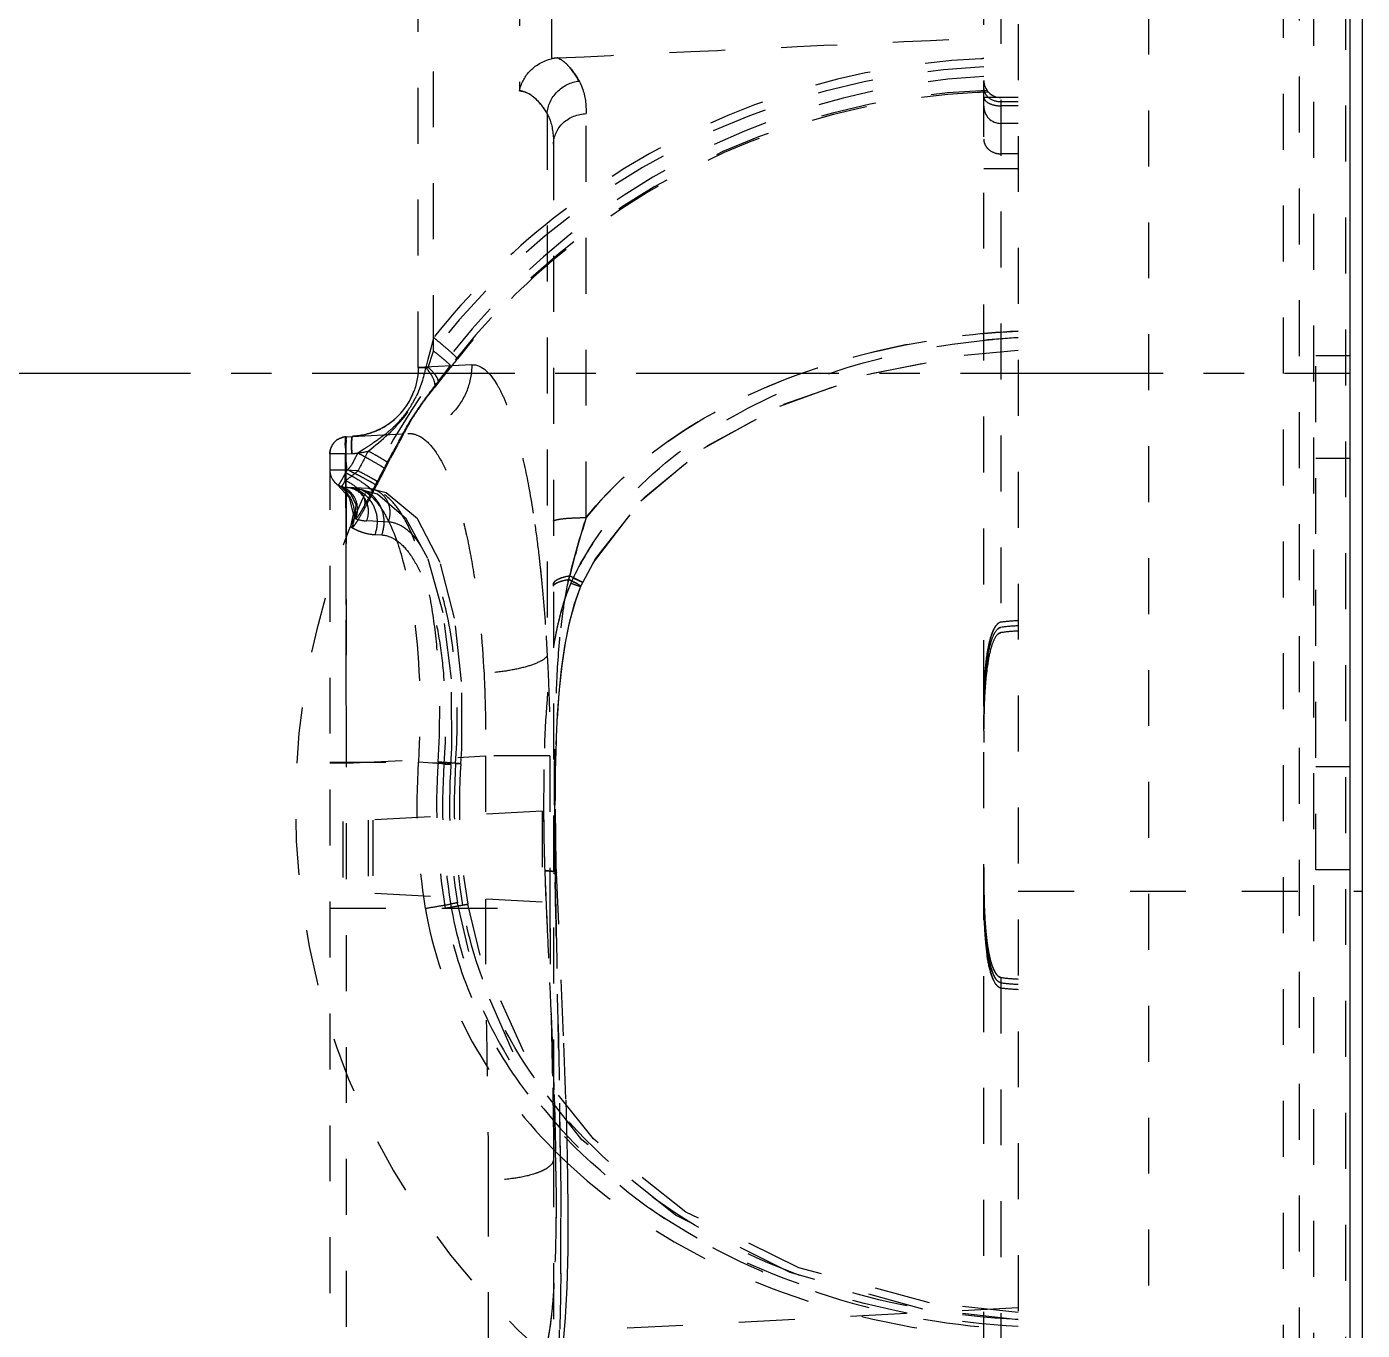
# Model space of a CAD drawing. Header units: millimetres. Extents: x -840 to 1682, y -9216 to -2117.
# Drawn here: x 204.7 to 243.7, y -6045.72 to -6007.67 of the extents above; entities that cross this region are included whole.
import ezdxf

# ---------------------------------------------------------------- set-up
doc = ezdxf.new("R2010")
doc.units = ezdxf.units.MM
doc.header["$LTSCALE"] = 16.335
doc.linetypes.add('CENTER', pattern=[0.6, 0.375, -0.075, 0.075, -0.075])
doc.linetypes.add('HIDDEN', pattern=[0.2, 0.1, -0.1])
doc.layers.get('0').update_dxf_attribs({"linetype": 'CONTINUOUS'})
doc.layers.add('DEFAULT_2', color=8, linetype='HIDDEN')

msp = doc.modelspace()

# ---------------------------------------------------------------- linework, layer by layer
at = {"color": 7, "linetype": 'Continuous'}
for p, q in [((243.348, -6187.78), (243.348, -5847.78)), ((243.702, -5903.171), (243.702, -6112.384)), ((243.466, -6032.905), (243.702, -6032.905))]:
    msp.add_line(p, q, dxfattribs=at)
at = {"color": 1, "linetype": 'CENTER', "ltscale": 0.965931}
msp.add_line((165.698, -6017.78), (243.348, -6017.78), dxfattribs=at)
at = {"layer": 'DEFAULT_2', "color": 8, "linetype": 'HIDDEN'}
for p, q in [((241.875, -5901.313), (241.848, -6120.766)), ((241.39, -5901.816), (241.39, -6113.744)), ((243.225, -6112.885), (243.225, -5902.669)), ((242.273, -5911.853), (242.273, -6103.705)), ((237.461, -5912.105), (237.461, -6103.453)), ((233.652, -5916.119), (233.652, -6100.173)), ((232.647, -6046.819), (232.647, -5968.741)), ((233.149, -5990.2), (233.149, -6025.359)), ((216.133, -6017.619), (216.133, -5997.94)), ((216.582, -6017.142), (216.582, -5998.418)), ((219.09, -6006.016), (219.09, -6009.543)), ((220.024, -6006.951), (220.024, -6008.608)), ((233.652, -6009.739), (232.647, -6009.739)), ((219.898, -6010.211), (219.898, -6026.042)), ((221.037, -6022), (221.037, -6010.207)), ((233.149, -6009.857), (233.652, -6009.857)), ((233.652, -6009.98), (233.149, -6009.98)), ((233.652, -6010.493), (233.149, -6010.493)), ((220.084, -6011.097), (220.084, -6057.162)), ((233.652, -6011.382), (233.149, -6011.382)), ((232.647, -6011.811), (233.652, -6011.811)), ((216.582, -6016.747), (216.498, -6017.063)), ((216.498, -6017.063), (216.412, -6017.39)), ((217.697, -6017.537), (216.133, -6017.619)), ((216.133, -6017.619), (216.428, -6017.619)), ((216.412, -6017.39), (216.351, -6017.619)), ((216.897, -6017.794), (217.075, -6017.565)), ((229.362, -6017.793), (232.208, -6017.241)), ((242.348, -6032.28), (242.348, -6017.28)), ((243.348, -6017.28), (242.348, -6017.28)), ((216.816, -6017.941), (216.708, -6018.077)), ((216.717, -6018.027), (216.897, -6017.794)), ((226.805, -6018.691), (229.362, -6017.793)), ((216.708, -6018.077), (216.615, -6018.194)), ((224.575, -6019.905), (226.805, -6018.691)), ((214.028, -6019.639), (215.829, -6019.544)), ((214.028, -6019.64), (214.211, -6019.63)), ((214.028, -6019.639), (214.028, -6019.64)), ((214.256, -6019.627), (214.211, -6019.63)), ((214.247, -6019.628), (214.211, -6019.63)), ((214.302, -6019.624), (214.247, -6019.628)), ((222.72, -6021.419), (224.575, -6019.905)), ((213.552, -6020.14), (213.552, -6063.565)), ((214.01, -6020.142), (213.552, -6020.142)), ((214.01, -6020.142), (214.185, -6020.133)), ((214.01, -6020.142), (214.181, -6020.133)), ((214.058, -6020.622), (214.01, -6020.142)), ((214.01, -6020.619), (214.01, -6020.142)), ((214.476, -6020.047), (214.367, -6020.116)), ((214.543, -6020.004), (214.476, -6020.047)), ((215.229, -6020.389), (215.339, -6020.186)), ((215.465, -6020.003), (215.325, -6020.27)), ((215.339, -6020.186), (215.395, -6020.082)), ((243.348, -6020.28), (242.348, -6020.28)), ((214.01, -6020.619), (213.552, -6020.619)), ((214.371, -6020.638), (214.01, -6020.619)), ((214.018, -6021.067), (214.019, -6020.583)), ((214.017, -6021.719), (214.018, -6021.067)), ((214.028, -6021.121), (214.028, -6064.085)), ((214.683, -6021.155), (214.028, -6021.121)), ((214.25, -6021.133), (214.235, -6021.132)), ((214.944, -6021.32), (214.25, -6021.133)), ((214.701, -6021.156), (214.683, -6021.155)), ((215.201, -6021.274), (214.701, -6021.156)), ((215.783, -6022.035), (214.944, -6021.32)), ((216.115, -6022.034), (215.201, -6021.274)), ((221.311, -6023.204), (222.72, -6021.419)), ((214.261, -6022.018), (214.307, -6022.035)), ((215.26, -6022.13), (214.651, -6022.099)), ((214.871, -6022.497), (215.068, -6022.507)), ((220.936, -6023.893), (221.311, -6023.204)), ((220.936, -6023.893), (221.247, -6023.312)), ((220.699, -6024.521), (220.886, -6024.004)), ((220.722, -6024.447), (220.886, -6024.004)), ((220.886, -6024.004), (220.886, -6024.004)), ((220.542, -6025.112), (220.699, -6024.521)), ((220.562, -6025.028), (220.722, -6024.447)), ((217.404, -6028.748), (217.401, -6026.785)), ((220.144, -6029.405), (220.167, -6028.517)), ((217.086, -6029.204), (217.113, -6028.735)), ((217.378, -6029.185), (217.404, -6028.748)), ((213.552, -6029.136), (216.713, -6029.136)), ((214.028, -6029.173), (213.552, -6029.173)), ((214.028, -6029.173), (218.095, -6028.96)), ((216.551, -6029.165), (216.136, -6029.136)), ((218.095, -6028.96), (218.095, -6030.657)), ((219.979, -6028.96), (218.095, -6028.96)), ((219.979, -6028.96), (219.979, -6033.407)), ((220.137, -6030.213), (220.146, -6029.316)), ((243.348, -6029.28), (242.348, -6029.28)), ((220.136, -6030.392), (220.137, -6030.146)), ((220.163, -6032.149), (220.136, -6030.392)), ((219.755, -6030.57), (213.544, -6030.895)), ((213.934, -6030.875), (213.934, -6032.925)), ((214.672, -6030.836), (214.672, -6032.963)), ((214.809, -6030.829), (214.809, -6032.971)), ((219.755, -6030.57), (219.755, -6033.23)), ((219.828, -6032.312), (219.831, -6032.39)), ((220.171, -6032.363), (220.128, -6032.39)), ((220.171, -6032.363), (220.163, -6032.144)), ((220.376, -6037.131), (220.171, -6032.363)), ((243.348, -6032.28), (242.348, -6032.28)), ((219.755, -6033.23), (213.544, -6032.904)), ((218.095, -6033.143), (218.095, -6033.407)), ((233.652, -6032.905), (243.466, -6032.905)), ((213.552, -6033.407), (219.979, -6033.407)), ((217.607, -6034.672), (217.28, -6033.243)), ((217.937, -6034.777), (217.581, -6033.289)), ((233.149, -6035.425), (233.149, -6046.792)), ((220.088, -6038.487), (220.095, -6038.706)), ((220.287, -6040.727), (220.287, -6040.791)), ((220.516, -6042.114), (220.495, -6040.64)), ((218.179, -6041.349), (218.179, -6059.169)), ((233.652, -6045.068), (220.654, -6045.749))]:
    msp.add_line(p, q, dxfattribs=at)
for points in [[(221.247, -6023.312), (222.632, -6021.509), (224.47, -6019.976), (226.688, -6018.743), (229.236, -6017.828), (232.077, -6017.257), (233.652, -6017.113)], [(213.779, -6021.04), (214.118, -6021.411), (214.234, -6021.902), (214.158, -6022.264)], [(213.871, -6021.087), (214.157, -6021.295), (214.307, -6021.618), (214.279, -6021.972), (214.261, -6022.018)], [(217.113, -6028.735), (217.1, -6026.712), (216.862, -6024.784), (216.413, -6023.191), (215.783, -6022.035)], [(217.401, -6026.785), (217.192, -6024.933), (216.77, -6023.312), (216.115, -6022.034)], [(220.886, -6024.004), (220.904, -6023.963), (220.936, -6023.893)], [(220.164, -6028.621), (220.203, -6027.75), (220.258, -6027.016), (220.333, -6026.317), (220.434, -6025.653), (220.562, -6025.028)], [(220.197, -6027.862), (220.248, -6027.129), (220.32, -6026.426), (220.417, -6025.752), (220.542, -6025.112)], [(220.915, -6040.168), (218.88, -6037.558), (217.607, -6034.672)], [(233.652, -6045.206), (231.061, -6044.923), (227.25, -6043.9), (223.95, -6042.274), (221.249, -6040.14), (219.221, -6037.597), (217.937, -6034.777)], [(220.495, -6040.64), (220.448, -6038.974), (220.376, -6037.131)], [(233.652, -6045.416), (230.866, -6045.105), (226.99, -6044.04), (223.644, -6042.362), (220.915, -6040.168)], [(220.302, -6046.609), (220.371, -6046.062), (220.433, -6045.354), (220.481, -6044.468), (220.51, -6043.39), (220.516, -6042.114)]]:
    msp.add_lwpolyline(points, dxfattribs=at)
for centre, radius, start, end in [((220.255, -6009.632), 1.05, 92.7507, 102.7164), ((233.536, -6030.259), 21.676, 92.562, 128.3805), ((233.528, -6030.191), 21.607, 92.3389, 92.5513), ((233.543, -6030.283), 21.456, 92.3945, 142.2301), ((233.853, -6030.392), 21.306, 93.2449, 266.7551), ((233.149, -6009.237), 0.502, 180, 270), ((233.493, -6030.286), 20.77, 92.0745, 142.2306), ((233.467, -6030.269), 20.703, 92.7995, 130.3814), ((233.456, -6030.086), 20.52, 91.8895, 92.7918), ((233.149, -6009.991), 0.502, 180, 270), ((233.638, -6030.383), 21.837, 128.3884, 141.3559), ((233.566, -6030.385), 20.855, 130.3817, 141.358), ((205.661, -6030.314), 17.417, 50.4529, 51.1648), ((234.803, -6038.433), 21.713, 93.0408, 95.7027), ((207.629, -6027.937), 14.331, 49.6119, 50.473), ((214.141, -6017.622), 1.991, 292.6682, 359.9426), ((353.357, -6125.998), 174.126, 141.3987, 141.64239), ((213.399, -6017.17), 2.971, 325.6449, 334.1246), ((222.962, -6023.44), 8.248, 144.8716, 146.2732), ((221.345, -6022.39), 6.308, 144.6493, 145.9033), ((213.313, -6017.108), 3.077, 316.7794, 325.6046), ((221.875, -6022.707), 6.926, 147.3685, 149.9591), ((221.06, -6022.196), 5.964, 145.917, 147.2898), ((212.747, -6016.525), 3.89, 308.9324, 312.6055), ((213.088, -6016.896), 3.386, 312.6077, 316.7688), ((214.054, -6020.142), 0.502, 92.975, 180.0166), ((214.573, -6024.085), 4.469, 93.4753, 94.0586), ((290.166, -6060.561), 85.025, 151.3617, 151.56975), ((214.048, -6017.556), 2.581, 272.9677, 284.0766), ((203.432, -6040.509), 23.14, 61.3223, 61.7992), ((233.645, -6030.376), 21.594, 151.4595, 153.195), ((205.048, -6037.564), 19.781, 60.7599, 61.3332), ((140.044, -5980.63), 85.08, 331.99521, 332.2301), ((214.054, -6020.619), 0.502, 180, 267), ((211.367, -6025.844), 5.791, 62.1125, 62.8822), ((211.398, -6025.788), 5.727, 60.5304, 62.1207), ((203.116, -6042.479), 24.462, 62.9201, 63.3043), ((204.476, -6039.827), 21.483, 62.3884, 62.9301), ((233.571, -6030.376), 20.854, 151.978, 153.4782), ((233.592, -6030.377), 20.904, 151.4587, 153.1942), ((213.285, -6021.884), 0.978, 31.7138, 58.6968), ((211.789, -6025.104), 4.939, 58.3098, 60.5713), ((206.336, -6036.265), 17.463, 62.1721, 62.3798), ((193.816, -6010.279), 23.661, 332.6874, 333.1944), ((186.617, -6006.942), 31.623, 333.2185, 333.4762), ((186.795, -6007.033), 31.423, 333.0722, 333.2186), ((214.644, -6021.805), 0.652, 58.3555, 71.0766), ((2850.556, -6021.693), 2636.538, 180.000555, 180.162549), ((214.898, -6021.131), 1.354, 237.3684, 238.8586), ((214.687, -6020.932), 1.167, 249.1868, 267.0022), ((242.182, -6028.971), 22.256, 164.6348, 166.2932), ((228.753, -6027.694), 9.001, 146.8038, 154.1326), ((223.784, -6025.279), 3.475, 154.2299, 156.8825), ((223.921, -6025.339), 3.625, 155.5835, 156.8542), ((223.659, -6025.22), 3.337, 154.2034, 155.5856), ((238.143, -6027.107), 17.945, 173.0534, 173.9477), ((235.748, -6026.816), 15.532, 172.1236, 173.0531), ((233.853, -6030.392), 5.384, 92.1394, 97.5077), ((233.853, -6030.392), 5.235, 92.2003, 97.7224), ((233.853, -6030.392), 5.082, 92.2667, 97.9571), ((240.11, -6027.062), 7.442, 173.0542, 174.441), ((238.754, -6026.896), 6.076, 171.4557, 173.0592), ((238.67, -6027.034), 5.986, 171.1725, 172.7391), ((237.501, -6026.852), 4.803, 169.2985, 171.1815), ((244.801, -6027.442), 12.149, 175.716, 177.8034), ((241.704, -6027.218), 9.044, 174.438, 175.6655), ((242.5, -6027.449), 9.839, 174.7002, 175.8944), ((241.549, -6027.365), 8.884, 174.0824, 175.2747), ((240.442, -6027.416), 7.767, 172.3835, 174.8359), ((239.997, -6027.204), 7.324, 172.7341, 174.0854), ((238.511, -6027.163), 5.82, 170.8306, 172.3319), ((251.486, -6027.699), 18.838, 177.7995, 179.4291), ((245.116, -6027.812), 12.457, 175.8201, 176.772), ((242.95, -6027.654), 10.286, 174.7759, 175.8209), ((247.927, -6027.971), 15.274, 176.7718, 177.6353), ((261.197, -6027.821), 28.551, 179.3719, 180.0181), ((261.259, -6027.821), 28.613, 179.3807, 180.0176), ((263.867, -6028.134), 31.22, 178.9367, 180.0622), ((258.331, -6028.058), 25.684, 178.76, 179.4952), ((269.384, -6028.157), 36.738, 179.4924, 180.0173), ((284.748, -6028.555), 52.102, 179.6332, 180.0153), ((234.591, -6030.395), 18.498, 176.111, 189.3715), ((234.671, -6030.389), 18.002, 176.0084, 189.6514), ((234.53, -6030.392), 17.687, 176.1102, 189.3637), ((234.541, -6030.395), 17.495, 176.1107, 189.3716), ((234.551, -6030.392), 17.368, 175.9849, 189.6756), ((234.556, -6030.395), 17.22, 175.9854, 189.676), ((277.303, -6030.374), 57.508, 178.98385, 180.01771), ((344.501, -6030.387), 124.391, 179.69253, 180.32426), ((280.039, -6030.397), 60.245, 179.9957, 180.59845), ((322.73, -6030.49), 102.62, 179.94537, 181.06108), ((271.506, -6030.492), 51.711, 180.592, 181.3014), ((325.527, -6030.511), 105.416, 180.3209, 180.68293), ((260.903, -6030.738), 41.105, 181.2939, 182.1941), ((303.799, -6030.773), 83.687, 180.68061, 181.10744), ((489.969, -6021.829), 270.344, 182.23889, 182.41738), ((284.43, -6032.23), 51.783, 179.9839, 180.3789), ((269.404, -6032.627), 36.757, 179.9828, 180.5072), ((269.066, -6032.628), 36.42, 179.9811, 180.5339), ((262.475, -6032.394), 29.827, 180.3422, 181.4226), ((261.314, -6032.963), 28.668, 179.9828, 180.6112), ((261.256, -6032.963), 28.61, 179.9823, 180.6194), ((259.035, -6032.718), 26.388, 180.5105, 181.1117), ((258.149, -6032.73), 25.502, 180.5344, 181.2407), ((228.024, -6031.408), 11.853, 189.7075, 190.0632), ((199.752, -5933.077), 101.692, 279.38847, 279.62302), ((228.062, -6031.401), 11.892, 190.0633, 190.6329), ((208.989, -5987.356), 46.633, 279.5815, 279.9869), ((422.001, -6033.358), 203.906, 180.01378, 180.5035), ((254.006, -6033.041), 21.359, 180.6117, 181.3722), ((253.84, -6033.044), 21.193, 180.619, 181.4103), ((252.972, -6032.836), 20.324, 181.1104, 181.8556), ((249.649, -6032.93), 17, 181.1867, 182.9809), ((247.63, -6033.207), 14.981, 181.3216, 183.186), ((249.143, -6033.159), 16.494, 181.411, 182.3106), ((245.895, -6033.29), 13.244, 182.3104, 183.3182), ((244.757, -6033.173), 12.101, 183.0347, 184.1057), ((243.282, -6033.099), 10.619, 183.4251, 185.6097), ((243.448, -6033.091), 10.786, 183.9261, 184.9574), ((243.643, -6033.419), 10.989, 183.2356, 184.3351), ((243.468, -6033.431), 10.812, 183.3174, 184.4347), ((241.706, -6033.566), 9.046, 184.3334, 185.5604), ((242.502, -6033.335), 9.84, 184.1043, 185.299), ((241.556, -6033.579), 8.895, 184.4331, 185.6744), ((241.546, -6033.419), 8.881, 184.727, 185.9197), ((241.586, -6033.253), 8.917, 184.9556, 186.1117), ((239.995, -6033.581), 7.321, 185.9167, 187.268), ((240.034, -6033.419), 7.355, 186.1087, 187.4206), ((238.704, -6033.593), 6.015, 187.4158, 188.9359), ((240.112, -6033.722), 7.444, 185.5575, 186.9441), ((238.755, -6033.888), 6.077, 186.9391, 188.5432), ((238.668, -6033.75), 5.984, 187.263, 188.8289), ((237.501, -6033.932), 4.803, 188.8199, 190.7004), ((237.536, -6033.777), 4.832, 188.9275, 190.7468), ((236.502, -6033.974), 3.779, 190.7331, 192.9902), ((233.853, -6030.392), 5.082, 262.0429, 267.7333), ((233.853, -6030.392), 5.235, 262.2776, 267.7997), ((233.853, -6030.392), 5.384, 262.4923, 267.8606), ((98.072, -6042.873), 122.094, 0.99938, 1.95578), ((-119.681, -6044.765), 339.992, 0.68049, 0.98759), ((231.002, -6029.607), 15.386, 224.7027, 225.5753), ((231.094, -6029.513), 15.518, 225.575, 226.2524), ((137.341, -6042.084), 82.817, 0.69302, 0.92771), ((231.175, -6029.429), 15.634, 226.2524, 226.8912)]:
    msp.add_arc(centre, radius, start, end, dxfattribs=at)
for points in [[(220.205, -6008.583), (224.352, -6008.384), (228.499, -6008.189), (232.647, -6007.997)], [(232.647, -6010.953), (232.647, -6011.028), (232.672, -6011.105), (232.714, -6011.167)], [(232.714, -6011.167), (232.759, -6011.234), (232.826, -6011.289), (232.898, -6011.324)], [(232.714, -6011.167), (232.759, -6011.234), (232.826, -6011.289), (232.898, -6011.324)], [(232.714, -6011.167), (232.759, -6011.234), (232.826, -6011.289), (232.898, -6011.324)], [(232.898, -6011.324), (232.975, -6011.362), (233.063, -6011.382), (233.149, -6011.382)], [(216.428, -6017.619), (216.479, -6017.46), (216.531, -6017.301), (216.582, -6017.142)], [(216.133, -6017.619), (216.133, -6017.871), (216.083, -6018.128), (215.989, -6018.362)], [(216.351, -6017.619), (216.291, -6017.91), (216.202, -6018.199), (216.072, -6018.467)], [(217.697, -6017.537), (217.697, -6017.79), (217.649, -6018.047), (217.558, -6018.282)], [(215.579, -6019), (215.754, -6018.817), (215.895, -6018.597), (215.989, -6018.362)], [(216.217, -6018.694), (216.295, -6018.584), (216.375, -6018.475), (216.457, -6018.366)], [(216.615, -6018.194), (216.535, -6018.295), (216.456, -6018.396), (216.378, -6018.499)], [(216.457, -6018.366), (216.543, -6018.253), (216.63, -6018.14), (216.717, -6018.027)], [(217.558, -6018.282), (217.466, -6018.517), (217.328, -6018.737), (217.157, -6018.921)], [(216.378, -6018.499), (216.317, -6018.578), (216.257, -6018.659), (216.2, -6018.74)], [(214.957, -6019.445), (215.189, -6019.339), (215.403, -6019.185), (215.579, -6019)], [(214.211, -6019.629), (214.467, -6019.616), (214.724, -6019.552), (214.957, -6019.445)], [(214.892, -6019.474), (214.677, -6019.563), (214.444, -6019.617), (214.212, -6019.629)], [(215.191, -6019.551), (215.062, -6019.656), (214.925, -6019.753), (214.786, -6019.846)], [(215.706, -6019.551), (215.625, -6019.701), (215.545, -6019.852), (215.465, -6020.003)], [(215.879, -6019.24), (215.82, -6019.343), (215.763, -6019.447), (215.706, -6019.551)], [(213.552, -6020.142), (213.552, -6020.058), (213.574, -6019.971), (213.615, -6019.898)], [(213.615, -6019.898), (213.655, -6019.825), (213.717, -6019.76), (213.788, -6019.715)], [(213.788, -6019.715), (213.859, -6019.671), (213.944, -6019.644), (214.028, -6019.64)], [(214.786, -6019.846), (214.706, -6019.9), (214.625, -6019.952), (214.543, -6020.004)], [(214.185, -6020.133), (214.216, -6020.131), (214.246, -6020.128), (214.277, -6020.125)], [(214.279, -6020.284), (214.25, -6020.341), (214.225, -6020.4), (214.191, -6020.454)], [(214.277, -6020.125), (214.307, -6020.122), (214.337, -6020.119), (214.367, -6020.116)], [(214.367, -6020.116), (214.338, -6020.172), (214.307, -6020.228), (214.279, -6020.284)], [(214.191, -6020.454), (214.154, -6020.515), (214.107, -6020.569), (214.058, -6020.622)], [(214.342, -6021.217), (214.248, -6021.161), (214.137, -6021.127), (214.028, -6021.121)], [(214.748, -6021.171), (214.73, -6021.153), (214.712, -6021.136), (214.693, -6021.12)], [(214.271, -6021.825), (214.259, -6021.669), (214.208, -6021.512), (214.126, -6021.379)], [(214.629, -6021.556), (214.574, -6021.418), (214.469, -6021.293), (214.342, -6021.217)], [(214.856, -6021.189), (214.806, -6021.172), (214.753, -6021.161), (214.701, -6021.156)], [(215.213, -6021.483), (215.158, -6021.39), (215.078, -6021.308), (214.986, -6021.251)], [(215.311, -6021.8), (215.303, -6021.69), (215.269, -6021.579), (215.213, -6021.483)], [(214.198, -6022.289), (214.258, -6022.145), (214.284, -6021.982), (214.271, -6021.825)], [(214.626, -6022.097), (214.669, -6021.994), (214.687, -6021.878), (214.679, -6021.767)], [(214.679, -6021.767), (214.673, -6021.695), (214.656, -6021.623), (214.629, -6021.556)], [(215.26, -6022.13), (215.301, -6022.027), (215.319, -6021.911), (215.311, -6021.8)], [(220.56, -6023.698), (220.699, -6023.127), (220.864, -6022.562), (221.037, -6022)], [(221.037, -6022), (220.927, -6022.357), (220.821, -6022.714), (220.722, -6023.074)], [(220.526, -6023.807), (220.451, -6024.096), (220.404, -6024.392), (220.363, -6024.687)], [(220.526, -6023.807), (220.536, -6023.77), (220.548, -6023.734), (220.56, -6023.698)], [(220.56, -6023.698), (220.548, -6023.734), (220.536, -6023.77), (220.526, -6023.807)], [(220.588, -6023.914), (220.478, -6024.171), (220.389, -6024.438), (220.314, -6024.708)], [(220.314, -6024.708), (220.217, -6025.059), (220.141, -6025.417), (220.08, -6025.777)], [(233.149, -6025.054), (233.117, -6025.058), (233.086, -6025.076), (233.06, -6025.097)], [(233.149, -6025.204), (233.116, -6025.209), (233.086, -6025.225), (233.06, -6025.248)], [(233.06, -6025.249), (233.086, -6025.227), (233.116, -6025.209), (233.149, -6025.204)], [(233.064, -6025.402), (233.088, -6025.381), (233.118, -6025.364), (233.149, -6025.359)], [(232.703, -6026.54), (232.715, -6026.419), (232.728, -6026.298), (232.746, -6026.178)], [(232.648, -6027.508), (232.652, -6027.177), (232.662, -6026.846), (232.688, -6026.517)], [(232.695, -6026.633), (232.67, -6026.94), (232.658, -6027.247), (232.652, -6027.555)], [(232.653, -6027.502), (232.659, -6027.249), (232.668, -6026.997), (232.687, -6026.744)], [(232.648, -6028.221), (232.65, -6027.928), (232.655, -6027.634), (232.667, -6027.34)], [(219.795, -6030.392), (219.795, -6031.032), (219.803, -6031.672), (219.828, -6032.312)], [(220.095, -6032.334), (220.084, -6032.332), (220.073, -6032.33), (220.062, -6032.329)], [(220.128, -6032.39), (220.135, -6032.77), (220.143, -6033.149), (220.151, -6033.528)], [(232.647, -6032.216), (232.647, -6032.722), (232.651, -6033.228), (232.681, -6033.733)], [(232.688, -6033.829), (232.672, -6033.598), (232.662, -6033.367), (232.656, -6033.135)], [(232.695, -6034.151), (232.677, -6033.933), (232.666, -6033.713), (232.659, -6033.494)], [(232.703, -6034.244), (232.715, -6034.365), (232.728, -6034.486), (232.746, -6034.606)], [(233.149, -6035.58), (233.117, -6035.576), (233.086, -6035.557), (233.061, -6035.536)], [(233.149, -6035.425), (233.117, -6035.421), (233.087, -6035.403), (233.063, -6035.381)], [(233.06, -6035.687), (233.086, -6035.708), (233.116, -6035.726), (233.149, -6035.73)]]:
    msp.add_open_spline(points, degree=3, dxfattribs=at)
for points, knots in [([(219.09, -6009.543), (219.13, -6009.339), (219.354, -6008.911), (219.779, -6008.663), (220.024, -6008.608)], [0, 0, 0, 0, 0.453074, 1, 1, 1, 1]), ([(220.832, -6009.258), (220.744, -6009.103), (220.573, -6008.842), (220.326, -6008.635), (220.205, -6008.583)], [0, 0, 0, 0, 0.575631, 1, 1, 1, 1]), ([(220.205, -6008.583), (220.326, -6008.635), (220.573, -6008.842), (220.744, -6009.103), (220.832, -6009.258)], [0, 0, 0, 0, 0.424342, 1, 1, 1, 1]), ([(219.898, -6010.211), (219.912, -6009.978), (220.129, -6009.506), (220.594, -6009.284), (220.832, -6009.258)], [0, 0, 0, 0, 0.494715, 1, 1, 1, 1]), ([(220.832, -6009.258), (220.868, -6009.322), (221.003, -6009.62), (221.037, -6009.955), (221.037, -6010.207)], [0, 0, 0, 0, 0.224139, 1, 1, 1, 1]), ([(219.898, -6010.211), (219.838, -6010.113), (219.645, -6009.824), (219.33, -6009.556), (219.09, -6009.543)], [0, 0, 0, 0, 0.323771, 1, 1, 1, 1]), ([(219.09, -6009.543), (219.16, -6009.547), (219.355, -6009.598), (219.643, -6009.831), (219.812, -6010.07), (219.898, -6010.211)], [0, 0, 0, 0, 0.194704, 0.542639, 1, 1, 1, 1]), ([(232.647, -6009.472), (232.647, -6009.576), (232.787, -6009.8), (233.025, -6009.857), (233.149, -6009.857)], [0, 0, 0, 0, 0.453467, 1, 1, 1, 1]), ([(232.647, -6009.718), (232.647, -6009.754), (232.696, -6009.861), (232.888, -6009.956), (233.055, -6009.98), (233.149, -6009.98)], [0, 0, 0, 0, 0.175996, 0.535884, 1, 1, 1, 1]), ([(219.898, -6010.211), (219.931, -6010.271), (220.054, -6010.55), (220.084, -6010.861), (220.084, -6011.097)], [0, 0, 0, 0, 0.224167, 1, 1, 1, 1]), ([(220.084, -6011.097), (220.084, -6010.873), (220.311, -6010.394), (220.793, -6010.219), (221.037, -6010.207)], [0, 0, 0, 0, 0.479165, 1, 1, 1, 1]), ([(232.647, -6010.953), (232.647, -6011.065), (232.773, -6011.307), (233.024, -6011.382), (233.149, -6011.382)], [0, 0, 0, 0, 0.472111, 1, 1, 1, 1]), ([(220.654, -6023.768), (221.212, -6022.613), (222.859, -6020.551), (226.131, -6018.45), (229.8, -6017.182), (232.364, -6016.819), (233.652, -6016.75)], [0, 0, 0, 0, 0.249631, 0.498812, 0.748936, 1, 1, 1, 1]), ([(233.652, -6016.558), (232.474, -6016.62), (227.904, -6017.185), (223.19, -6019.29), (221.037, -6022)], [0, 0, 0, 0, 0.254147, 1, 1, 1, 1]), ([(221.037, -6022), (221.766, -6021.082), (224.005, -6019.112), (228.378, -6017.216), (231.888, -6016.651), (233.652, -6016.558)], [0, 0, 0, 0, 0.249724, 0.623804, 1, 1, 1, 1]), ([(217.075, -6017.565), (217.063, -6017.544), (217.007, -6017.495), (216.905, -6017.402), (216.756, -6017.279), (216.643, -6017.189), (216.582, -6017.142)], [0, 0, 0, 0, 0.111877, 0.334143, 0.642456, 1, 1, 1, 1]), ([(217.163, -6017.242), (217.146, -6017.226), (217.065, -6017.151), (216.982, -6017.079), (216.915, -6017.022)], [0, 0, 0, 0, 0.209128, 1, 1, 1, 1]), ([(214.675, -6020.059), (215.075, -6019.741), (215.669, -6019.233), (216.19, -6018.346), (216.357, -6017.863), (216.428, -6017.619)], [0, 0, 0, 0, 0.500907, 0.751099, 1, 1, 1, 1]), ([(217.697, -6017.537), (217.697, -6017.79), (217.603, -6018.299), (217.194, -6018.953), (216.575, -6019.407), (216.077, -6019.531), (215.829, -6019.544)], [0, 0, 0, 0, 0.252152, 0.502993, 0.752099, 1, 1, 1, 1]), ([(216.519, -6017.842), (216.508, -6017.823), (216.457, -6017.745), (216.399, -6017.672), (216.351, -6017.619)], [0, 0, 0, 0, 0.232766, 1, 1, 1, 1]), ([(216.717, -6018.027), (216.721, -6018.004), (216.702, -6017.942), (216.613, -6017.799), (216.508, -6017.693), (216.428, -6017.619)], [0, 0, 0, 0, 0.140215, 0.359172, 1, 1, 1, 1]), ([(217.277, -6017.362), (217.273, -6017.355), (217.238, -6017.312), (217.198, -6017.274), (217.163, -6017.242)], [0, 0, 0, 0, 0.142075, 1, 1, 1, 1]), ([(217.697, -6017.537), (218.003, -6017.521), (218.355, -6017.948), (218.608, -6018.441), (218.848, -6019.017), (219.112, -6019.901), (219.382, -6021.154), (219.609, -6022.626), (219.787, -6024.279), (219.867, -6025.439), (219.898, -6026.042)], [0, 0, 0, 0, 0.101558, 0.142409, 0.190167, 0.306305, 0.448726, 0.614591, 0.799988, 1, 1, 1, 1]), ([(216.622, -6018.165), (216.625, -6018.143), (216.622, -6018.027), (216.567, -6017.92), (216.519, -6017.842)], [0, 0, 0, 0, 0.196073, 1, 1, 1, 1]), ([(215.543, -6019.811), (215.675, -6019.57), (215.853, -6019.248), (216.051, -6018.938), (216.103, -6018.861)], [0, 0, 0, 0, 0.746417, 1, 1, 1, 1]), ([(215.829, -6019.544), (215.96, -6019.537), (216.267, -6019.636), (216.634, -6020.031), (216.973, -6020.637), (217.282, -6021.463), (217.554, -6022.496), (217.872, -6024.206), (218.001, -6025.584), (218.054, -6026.549)], [0, 0, 0, 0, 0.051258, 0.117369, 0.206588, 0.321235, 0.460796, 0.623013, 1, 1, 1, 1]), ([(215.829, -6019.544), (215.867, -6019.542), (216.027, -6019.549), (216.18, -6019.622), (216.279, -6019.693)], [0, 0, 0, 0, 0.236251, 1, 1, 1, 1]), ([(214.028, -6019.64), (214.024, -6019.64), (214.017, -6019.657), (214.009, -6019.702), (214.003, -6019.807), (214.003, -6019.959), (214.007, -6020.078), (214.01, -6020.142)], [0, 0, 0, 0, 0.025758, 0.084479, 0.300444, 0.62214, 1, 1, 1, 1]), ([(214.003, -6019.89), (214.003, -6019.871), (214.004, -6019.81), (214.006, -6019.749), (214.01, -6019.706)], [0, 0, 0, 0, 0.297801, 1, 1, 1, 1]), ([(214.01, -6019.706), (214.012, -6019.69), (214.015, -6019.671), (214.021, -6019.64), (214.028, -6019.64)], [0, 0, 0, 0, 0.710461, 1, 1, 1, 1]), ([(214.028, -6019.639), (214.024, -6019.639), (214.03, -6019.663), (214.022, -6019.689), (214.025, -6019.751), (214.023, -6019.829), (214.022, -6019.932), (214.021, -6020.112), (214.02, -6020.392), (214.018, -6020.791), (214.018, -6021.27), (214.017, -6021.826), (214.017, -6022.702), (214.018, -6023.943), (214.02, -6025.571), (214.023, -6027.337), (214.026, -6028.553), (214.028, -6029.173)], [0, 0, 0, 0, 0.001223, 0.004839, 0.010841, 0.019218, 0.02996, 0.043042, 0.076076, 0.11801, 0.168448, 0.226892, 0.292799, 0.444361, 0.617266, 0.804915, 1, 1, 1, 1]), ([(214.019, -6020.583), (214.019, -6020.51), (214.02, -6020.275), (214.021, -6020.04), (214.023, -6019.878)], [0, 0, 0, 0, 0.30973, 1, 1, 1, 1]), ([(214.023, -6019.878), (214.023, -6019.843), (214.025, -6019.786), (214.021, -6019.705), (214.032, -6019.67), (214.023, -6019.639), (214.028, -6019.639)], [0, 0, 0, 0, 0.4359, 0.748275, 0.936478, 1, 1, 1, 1]), ([(214.211, -6019.63), (214.206, -6019.631), (214.2, -6019.648), (214.192, -6019.693), (214.186, -6019.798), (214.186, -6019.949), (214.19, -6020.067), (214.193, -6020.131)], [0, 0, 0, 0, 0.025696, 0.084414, 0.30031, 0.621953, 1, 1, 1, 1]), ([(214.186, -6019.881), (214.186, -6019.863), (214.186, -6019.802), (214.188, -6019.741), (214.193, -6019.698)], [0, 0, 0, 0, 0.297021, 1, 1, 1, 1]), ([(214.193, -6020.132), (214.19, -6020.068), (214.187, -6019.984), (214.186, -6019.901), (214.186, -6019.881)], [0, 0, 0, 0, 0.764507, 1, 1, 1, 1]), ([(214.193, -6019.698), (214.194, -6019.681), (214.197, -6019.663), (214.204, -6019.631), (214.211, -6019.63)], [0, 0, 0, 0, 0.715227, 1, 1, 1, 1]), ([(215.229, -6020.389), (215.213, -6020.372), (215.151, -6020.335), (215.035, -6020.261), (214.868, -6020.166), (214.743, -6020.096), (214.675, -6020.059)], [0, 0, 0, 0, 0.109461, 0.331039, 0.640225, 1, 1, 1, 1]), ([(215.161, -6020.579), (215.12, -6020.538), (214.962, -6020.453), (214.813, -6020.361), (214.71, -6020.303)], [0, 0, 0, 0, 0.328019, 1, 1, 1, 1]), ([(214.048, -6020.617), (214.037, -6020.641), (213.991, -6020.729), (213.943, -6020.816), (213.907, -6020.879)], [0, 0, 0, 0, 0.263339, 1, 1, 1, 1]), ([(214.004, -6020.925), (214.003, -6020.902), (214.003, -6020.8), (214.006, -6020.698), (214.01, -6020.619)], [0, 0, 0, 0, 0.225168, 1, 1, 1, 1]), ([(214.004, -6020.925), (214.034, -6020.904), (214.159, -6020.812), (214.281, -6020.715), (214.371, -6020.638)], [0, 0, 0, 0, 0.236674, 1, 1, 1, 1]), ([(214.935, -6020.95), (214.918, -6020.933), (214.855, -6020.899), (214.671, -6020.79), (214.5, -6020.703), (214.371, -6020.638)], [0, 0, 0, 0, 0.109066, 0.330537, 1, 1, 1, 1]), ([(213.83, -6021.008), (213.828, -6021.012), (213.819, -6021.024), (213.811, -6021.036), (213.804, -6021.043)], [0, 0, 0, 0, 0.318314, 1, 1, 1, 1]), ([(213.907, -6020.879), (213.899, -6020.892), (213.875, -6020.936), (213.849, -6020.979), (213.83, -6021.008)], [0, 0, 0, 0, 0.302252, 1, 1, 1, 1]), ([(213.89, -6021.094), (213.896, -6021.096), (213.91, -6021.075), (213.932, -6021.048), (213.966, -6020.991), (213.99, -6020.949), (214.004, -6020.925)], [0, 0, 0, 0, 0.078901, 0.277267, 0.589824, 1, 1, 1, 1]), ([(214.307, -6022.035), (214.38, -6021.863), (214.383, -6021.439), (214.067, -6021.155), (213.89, -6021.094)], [0, 0, 0, 0, 0.500416, 1, 1, 1, 1]), ([(214.569, -6021.642), (214.587, -6021.582), (214.569, -6021.388), (214.362, -6021.12), (214.135, -6020.978), (214.004, -6020.925)], [0, 0, 0, 0, 0.191859, 0.563677, 1, 1, 1, 1]), ([(214.871, -6022.497), (214.928, -6022.35), (214.974, -6022.026), (214.823, -6021.565), (214.486, -6021.224), (214.179, -6021.129), (214.028, -6021.121)], [0, 0, 0, 0, 0.254051, 0.506813, 0.755282, 1, 1, 1, 1]), ([(214.235, -6021.132), (214.276, -6021.134), (214.456, -6021.161), (214.619, -6021.259), (214.725, -6021.35)], [0, 0, 0, 0, 0.231623, 1, 1, 1, 1]), ([(215.068, -6022.507), (215.124, -6022.361), (215.17, -6022.041), (215.026, -6021.584), (214.699, -6021.242), (214.399, -6021.143), (214.25, -6021.133)], [0, 0, 0, 0, 0.254985, 0.508428, 0.756545, 1, 1, 1, 1]), ([(214.693, -6021.12), (214.673, -6021.103), (214.574, -6021.024), (214.468, -6020.954), (214.383, -6020.901)], [0, 0, 0, 0, 0.209588, 1, 1, 1, 1]), ([(214.776, -6020.978), (214.756, -6020.967), (214.661, -6020.913), (214.565, -6020.861), (214.488, -6020.821)], [0, 0, 0, 0, 0.208216, 1, 1, 1, 1]), ([(214.569, -6021.642), (214.591, -6021.603), (214.683, -6021.436), (214.772, -6021.267), (214.84, -6021.136)], [0, 0, 0, 0, 0.230101, 1, 1, 1, 1]), ([(214.896, -6021.052), (214.889, -6021.047), (214.85, -6021.021), (214.81, -6020.997), (214.776, -6020.978)], [0, 0, 0, 0, 0.17527, 1, 1, 1, 1]), ([(214.811, -6021.263), (214.791, -6021.302), (214.715, -6021.451), (214.637, -6021.599), (214.578, -6021.707)], [0, 0, 0, 0, 0.261073, 1, 1, 1, 1]), ([(216.713, -6029.136), (216.778, -6028.111), (216.782, -6026.614), (216.567, -6024.725), (216.322, -6023.532), (216.004, -6022.552), (215.627, -6021.813), (215.203, -6021.317), (214.843, -6021.164), (214.683, -6021.155)], [0, 0, 0, 0, 0.355759, 0.516494, 0.658276, 0.777428, 0.87232, 0.944245, 1, 1, 1, 1]), ([(214.743, -6021.365), (214.785, -6021.403), (214.971, -6021.591), (215.113, -6021.816), (215.21, -6021.998)], [0, 0, 0, 0, 0.217516, 1, 1, 1, 1]), ([(214.803, -6021.242), (214.801, -6021.237), (214.785, -6021.211), (214.765, -6021.188), (214.748, -6021.171)], [0, 0, 0, 0, 0.201159, 1, 1, 1, 1]), ([(214.307, -6022.035), (214.318, -6022.039), (214.353, -6021.991), (214.403, -6021.928), (214.481, -6021.796), (214.538, -6021.699), (214.569, -6021.642)], [0, 0, 0, 0, 0.0789, 0.277228, 0.5898, 1, 1, 1, 1]), ([(214.578, -6021.707), (214.561, -6021.738), (214.5, -6021.849), (214.438, -6021.958), (214.391, -6022.036)], [0, 0, 0, 0, 0.27829, 1, 1, 1, 1]), ([(214.158, -6022.264), (214.155, -6022.267), (214.183, -6022.274), (214.199, -6022.294), (214.259, -6022.323), (214.328, -6022.361), (214.427, -6022.403), (214.605, -6022.465), (214.759, -6022.491), (214.871, -6022.497)], [0, 0, 0, 0, 0.015787, 0.062984, 0.141191, 0.249974, 0.389154, 0.55921, 1, 1, 1, 1]), ([(214.262, -6022.232), (214.25, -6022.249), (214.235, -6022.267), (214.206, -6022.294), (214.198, -6022.289)], [0, 0, 0, 0, 0.711275, 1, 1, 1, 1]), ([(214.391, -6022.036), (214.378, -6022.057), (214.338, -6022.123), (214.295, -6022.189), (214.262, -6022.232)], [0, 0, 0, 0, 0.305363, 1, 1, 1, 1]), ([(215.21, -6021.998), (215.416, -6022.386), (215.75, -6023.353), (216.19, -6025.735), (216.219, -6027.732), (216.136, -6029.136)], [0, 0, 0, 0, 0.181785, 0.418711, 1, 1, 1, 1]), ([(215.764, -6022.325), (215.724, -6022.296), (215.572, -6022.197), (215.392, -6022.137), (215.26, -6022.13)], [0, 0, 0, 0, 0.271096, 1, 1, 1, 1]), ([(219.539, -6022.201), (219.581, -6022.496), (219.746, -6023.772), (219.847, -6025.056), (219.898, -6026.042)], [0, 0, 0, 0, 0.232218, 1, 1, 1, 1]), ([(220.084, -6022.107), (220.084, -6022.098), (220.113, -6022.079), (220.201, -6022.054), (220.396, -6022.026), (220.687, -6022.007), (220.914, -6022.001), (221.037, -6022)], [0, 0, 0, 0, 0.02799, 0.086747, 0.300496, 0.620231, 1, 1, 1, 1]), ([(220.084, -6022.107), (220.084, -6022.098), (220.113, -6022.079), (220.201, -6022.054), (220.396, -6022.026), (220.687, -6022.007), (220.914, -6022.001), (221.037, -6022)], [0, 0, 0, 0, 0.027987, 0.086742, 0.300491, 0.620228, 1, 1, 1, 1]), ([(215.068, -6022.507), (215.211, -6022.515), (215.527, -6022.639), (215.91, -6023.053), (216.248, -6023.672), (216.533, -6024.492), (216.752, -6025.492), (216.945, -6027.076), (216.942, -6028.333), (216.884, -6029.192)], [0, 0, 0, 0, 0.058576, 0.132069, 0.227352, 0.34609, 0.486995, 0.646634, 1, 1, 1, 1]), ([(217.225, -6029.176), (217.28, -6028.395), (217.296, -6026.914), (217.043, -6024.896), (216.577, -6023.355), (216.064, -6022.546), (215.764, -6022.325)], [0, 0, 0, 0, 0.326917, 0.617191, 0.844473, 1, 1, 1, 1]), ([(220.084, -6023.941), (220.084, -6023.878), (220.275, -6023.749), (220.441, -6023.719), (220.56, -6023.698)], [0, 0, 0, 0, 0.340755, 1, 1, 1, 1]), ([(220.084, -6023.972), (220.084, -6023.938), (220.12, -6023.836), (220.313, -6023.752), (220.465, -6023.714), (220.56, -6023.698)], [0, 0, 0, 0, 0.175351, 0.505645, 1, 1, 1, 1]), ([(220.084, -6023.972), (220.084, -6023.958), (220.136, -6023.931), (220.211, -6023.887), (220.354, -6023.837), (220.464, -6023.817), (220.526, -6023.807)], [0, 0, 0, 0, 0.087004, 0.293716, 0.606015, 1, 1, 1, 1]), ([(220.084, -6024.006), (220.084, -6023.952), (220.271, -6023.85), (220.415, -6023.825), (220.526, -6023.807)], [0, 0, 0, 0, 0.326148, 1, 1, 1, 1]), ([(220.11, -6030.392), (220.11, -6029.841), (220.117, -6028.739), (220.158, -6027.088), (220.24, -6025.712), (220.365, -6024.618), (220.457, -6024.074), (220.526, -6023.807)], [0, 0, 0, 0, 0.25008, 0.500078, 0.75004, 0.875068, 1, 1, 1, 1]), ([(220.526, -6023.807), (220.577, -6023.831), (220.665, -6023.874), (220.788, -6023.933), (220.84, -6023.971), (220.89, -6023.995), (220.886, -6024.004)], [0, 0, 0, 0, 0.414882, 0.731104, 0.928258, 1, 1, 1, 1]), ([(220.782, -6023.934), (220.765, -6023.925), (220.68, -6023.881), (220.594, -6023.839), (220.526, -6023.807)], [0, 0, 0, 0, 0.202808, 1, 1, 1, 1]), ([(220.56, -6023.698), (220.613, -6023.724), (220.705, -6023.77), (220.814, -6023.824), (220.876, -6023.858), (220.91, -6023.874), (220.923, -6023.886), (220.937, -6023.89), (220.936, -6023.893)], [0, 0, 0, 0, 0.416465, 0.734297, 0.84884, 0.931889, 0.982501, 1, 1, 1, 1]), ([(220.56, -6023.698), (220.648, -6023.741), (220.771, -6023.808), (220.9, -6023.865), (220.934, -6023.89)], [0, 0, 0, 0, 0.697724, 1, 1, 1, 1]), ([(220.936, -6023.893), (220.936, -6023.894), (220.927, -6023.889), (220.915, -6023.886), (220.89, -6023.875), (220.843, -6023.855), (220.762, -6023.818), (220.694, -6023.786), (220.654, -6023.768)], [0, 0, 0, 0, 0.017182, 0.066522, 0.148018, 0.261367, 0.578126, 1, 1, 1, 1]), ([(220.588, -6023.914), (220.373, -6024.416), (220.098, -6025.482), (219.823, -6027.651), (219.795, -6029.296), (219.795, -6030.392)], [0, 0, 0, 0, 0.249655, 0.498692, 1, 1, 1, 1]), ([(220.588, -6023.914), (220.628, -6023.929), (220.699, -6023.954), (220.795, -6023.989), (220.845, -6023.998), (220.883, -6024.01), (220.886, -6024.004)], [0, 0, 0, 0, 0.417766, 0.732262, 0.927432, 1, 1, 1, 1]), ([(220.886, -6024.004), (220.883, -6024.009), (220.851, -6024), (220.833, -6023.998), (220.816, -6023.993)], [0, 0, 0, 0, 0.273356, 1, 1, 1, 1]), ([(220.936, -6023.893), (220.934, -6023.898), (220.905, -6023.875), (220.89, -6023.875), (220.874, -6023.868)], [0, 0, 0, 0, 0.25415, 1, 1, 1, 1]), ([(232.688, -6026.517), (232.707, -6026.269), (232.748, -6025.898), (232.852, -6025.473), (232.945, -6025.244), (233.014, -6025.135), (233.062, -6025.096)], [0, 0, 0, 0, 0.500563, 0.750042, 0.874903, 1, 1, 1, 1]), ([(233.06, -6025.097), (232.999, -6025.149), (232.919, -6025.296), (232.815, -6025.597), (232.769, -6025.835), (232.746, -6025.994)], [0, 0, 0, 0, 0.249924, 0.499859, 1, 1, 1, 1]), ([(232.746, -6026.178), (232.769, -6026.014), (232.814, -6025.768), (232.918, -6025.456), (232.998, -6025.303), (233.06, -6025.249)], [0, 0, 0, 0, 0.500281, 0.750213, 1, 1, 1, 1]), ([(233.149, -6025.359), (233.067, -6025.371), (232.953, -6025.534), (232.841, -6025.837), (232.789, -6026.091), (232.763, -6026.258)], [0, 0, 0, 0, 0.246797, 0.497825, 1, 1, 1, 1]), ([(219.898, -6026.042), (219.843, -6026.119), (219.624, -6026.248), (219.218, -6026.384), (218.672, -6026.492), (218.269, -6026.535), (218.054, -6026.549)], [0, 0, 0, 0, 0.145831, 0.373429, 0.667426, 1, 1, 1, 1]), ([(219.898, -6026.042), (219.913, -6026.279), (219.964, -6027.251), (219.979, -6028.224), (219.979, -6028.96)], [0, 0, 0, 0, 0.244289, 1, 1, 1, 1]), ([(218.054, -6026.549), (218.064, -6026.746), (218.098, -6027.55), (218.102, -6028.354), (218.095, -6028.96)], [0, 0, 0, 0, 0.246265, 1, 1, 1, 1]), ([(232.763, -6026.258), (232.703, -6026.637), (232.653, -6027.41), (232.647, -6028.181), (232.647, -6028.569)], [0, 0, 0, 0, 0.498131, 1, 1, 1, 1]), ([(217.086, -6029.204), (217.086, -6029.201), (217.066, -6029.206), (217.046, -6029.198), (216.997, -6029.198), (216.937, -6029.192), (216.859, -6029.187), (216.729, -6029.177), (216.625, -6029.17), (216.551, -6029.165)], [0, 0, 0, 0, 0.017217, 0.068647, 0.153395, 0.269521, 0.415004, 0.587446, 1, 1, 1, 1]), ([(217.378, -6029.185), (217.377, -6029.181), (217.352, -6029.188), (217.323, -6029.177), (217.259, -6029.177), (217.18, -6029.169), (217.08, -6029.162), (216.923, -6029.151), (216.799, -6029.142), (216.713, -6029.136)], [0, 0, 0, 0, 0.019111, 0.075131, 0.166456, 0.289676, 0.440499, 0.614179, 1, 1, 1, 1]), ([(216.884, -6029.192), (216.913, -6029.194), (216.961, -6029.196), (217.029, -6029.205), (217.059, -6029.197), (217.085, -6029.208), (217.086, -6029.204)], [0, 0, 0, 0, 0.426337, 0.74168, 0.935138, 1, 1, 1, 1]), ([(217.225, -6029.176), (217.247, -6029.177), (217.283, -6029.179), (217.335, -6029.186), (217.356, -6029.18), (217.378, -6029.189), (217.378, -6029.185)], [0, 0, 0, 0, 0.423914, 0.739046, 0.934392, 1, 1, 1, 1]), ([(219.828, -6032.312), (219.876, -6032.313), (219.959, -6032.317), (220.07, -6032.329), (220.13, -6032.339), (220.17, -6032.354), (220.171, -6032.363)], [0, 0, 0, 0, 0.410723, 0.72157, 0.917631, 1, 1, 1, 1]), ([(219.828, -6032.312), (219.895, -6034.045), (220.021, -6036.561), (220.134, -6039.768), (220.167, -6041.817), (220.145, -6043.524), (220.072, -6044.837), (219.983, -6045.668), (219.895, -6046.112), (219.852, -6046.262), (219.828, -6046.316)], [0, 0, 0, 0, 0.370856, 0.53831, 0.686003, 0.808857, 0.903183, 0.966978, 0.987274, 1, 1, 1, 1]), ([(220.062, -6032.329), (220.046, -6032.327), (219.968, -6032.318), (219.89, -6032.314), (219.828, -6032.312)], [0, 0, 0, 0, 0.204172, 1, 1, 1, 1]), ([(220.084, -6032.379), (220.084, -6032.383), (220.106, -6032.386), (220.117, -6032.389), (220.128, -6032.39)], [0, 0, 0, 0, 0.273391, 1, 1, 1, 1]), ([(220.171, -6032.363), (220.17, -6032.355), (220.138, -6032.341), (220.114, -6032.337), (220.095, -6032.334)], [0, 0, 0, 0, 0.302019, 1, 1, 1, 1]), ([(220.139, -6047.337), (220.155, -6047.29), (220.175, -6047.149), (220.205, -6046.875), (220.231, -6046.473), (220.268, -6045.692), (220.296, -6044.425), (220.305, -6042.59), (220.286, -6040.383), (220.243, -6037.886), (220.186, -6035.19), (220.146, -6033.335), (220.128, -6032.39)], [0, 0, 0, 0, 0.009984, 0.02844, 0.055381, 0.090664, 0.185303, 0.309507, 0.458907, 0.627935, 0.810414, 1, 1, 1, 1]), ([(216.374, -6033.595), (216.616, -6034.886), (217.535, -6037.393), (219.148, -6039.502), (220.066, -6040.43)], [0, 0, 0, 0, 0.501381, 1, 1, 1, 1]), ([(217.581, -6033.289), (217.581, -6033.293), (217.555, -6033.29), (217.528, -6033.304), (217.463, -6033.311), (217.385, -6033.327), (217.287, -6033.344), (217.131, -6033.372), (217.009, -6033.393), (216.924, -6033.407)], [0, 0, 0, 0, 0.019248, 0.075339, 0.166702, 0.289929, 0.440731, 0.614361, 1, 1, 1, 1]), ([(233.652, -6045.61), (231.79, -6045.518), (228.083, -6044.893), (222.956, -6042.578), (219.476, -6039.362), (217.629, -6036.125), (217.085, -6034.325), (216.924, -6033.407)], [0, 0, 0, 0, 0.251313, 0.50093, 0.749211, 0.874384, 1, 1, 1, 1]), ([(217.256, -6033.249), (217.246, -6033.251), (217.186, -6033.263), (217.126, -6033.273), (217.076, -6033.282)], [0, 0, 0, 0, 0.161869, 1, 1, 1, 1]), ([(217.079, -6033.271), (217.108, -6033.267), (217.155, -6033.261), (217.223, -6033.247), (217.252, -6033.251), (217.279, -6033.239), (217.279, -6033.244)], [0, 0, 0, 0, 0.426506, 0.741867, 0.935214, 1, 1, 1, 1]), ([(217.079, -6033.271), (217.232, -6034.194), (217.752, -6036.008), (219.54, -6039.289), (222.958, -6042.588), (228.071, -6044.974), (231.786, -6045.612), (233.652, -6045.7)], [0, 0, 0, 0, 0.125827, 0.251128, 0.499335, 0.748761, 1, 1, 1, 1]), ([(217.43, -6033.311), (217.451, -6033.307), (217.487, -6033.303), (217.538, -6033.292), (217.56, -6033.295), (217.581, -6033.286), (217.581, -6033.289)], [0, 0, 0, 0, 0.423956, 0.739056, 0.934334, 1, 1, 1, 1]), ([(233.652, -6045.414), (231.83, -6045.326), (228.202, -6044.7), (223.21, -6042.374), (219.861, -6039.168), (218.1, -6035.975), (217.583, -6034.21), (217.43, -6033.311)], [0, 0, 0, 0, 0.251337, 0.50088, 0.749133, 0.874339, 1, 1, 1, 1]), ([(218.095, -6033.407), (218.095, -6034.747), (218.126, -6037.394), (218.179, -6040.041), (218.179, -6041.349)], [0, 0, 0, 0, 0.506184, 1, 1, 1, 1]), ([(219.865, -6033.231), (219.885, -6033.687), (219.962, -6035.438), (220.042, -6037.19), (220.088, -6038.487)], [0, 0, 0, 0, 0.259848, 1, 1, 1, 1]), ([(219.979, -6033.407), (219.979, -6034.65), (220.018, -6037.09), (220.084, -6039.529), (220.084, -6040.726)], [0, 0, 0, 0, 0.509507, 1, 1, 1, 1]), ([(219.979, -6033.407), (219.979, -6033.849), (219.988, -6035.597), (220.032, -6037.345), (220.059, -6038.65)], [0, 0, 0, 0, 0.252998, 1, 1, 1, 1]), ([(220.151, -6033.528), (220.16, -6033.991), (220.198, -6035.783), (220.237, -6037.575), (220.26, -6038.905)], [0, 0, 0, 0, 0.258486, 1, 1, 1, 1]), ([(232.713, -6034.137), (232.725, -6034.253), (232.753, -6034.487), (232.815, -6034.832), (232.898, -6035.117), (232.998, -6035.323), (233.091, -6035.417), (233.149, -6035.425)], [0, 0, 0, 0, 0.250705, 0.500828, 0.750487, 0.875562, 1, 1, 1, 1]), ([(232.705, -6034.459), (232.726, -6034.674), (232.769, -6034.999), (232.885, -6035.41), (232.978, -6035.618), (233.06, -6035.687)], [0, 0, 0, 0, 0.501004, 0.750929, 1, 1, 1, 1]), ([(232.746, -6034.606), (232.77, -6034.775), (232.816, -6035.029), (232.925, -6035.347), (233.013, -6035.506), (233.084, -6035.554)], [0, 0, 0, 0, 0.500283, 0.750234, 1, 1, 1, 1]), ([(233.149, -6035.73), (233.063, -6035.719), (232.942, -6035.549), (232.825, -6035.231), (232.772, -6034.965), (232.746, -6034.791)], [0, 0, 0, 0, 0.246967, 0.49794, 1, 1, 1, 1]), ([(233.061, -6035.536), (233.012, -6035.494), (232.943, -6035.38), (232.849, -6035.141), (232.806, -6034.951), (232.782, -6034.824)], [0, 0, 0, 0, 0.25027, 0.500266, 1, 1, 1, 1]), ([(233.063, -6035.381), (232.986, -6035.314), (232.898, -6035.117), (232.843, -6034.924), (232.819, -6034.824)], [0, 0, 0, 0, 0.499144, 1, 1, 1, 1]), ([(220.059, -6038.65), (220.062, -6038.826), (220.076, -6039.518), (220.084, -6040.209), (220.084, -6040.726)], [0, 0, 0, 0, 0.253484, 1, 1, 1, 1]), ([(220.084, -6040.73), (220.084, -6040.82), (219.963, -6040.961), (219.755, -6041.075), (219.414, -6041.206), (218.882, -6041.311), (218.425, -6041.345), (218.179, -6041.349)], [0, 0, 0, 0, 0.129092, 0.22602, 0.346383, 0.647643, 1, 1, 1, 1]), ([(220.287, -6040.791), (220.301, -6042.022), (220.307, -6044.006), (220.266, -6045.992), (220.212, -6046.743)], [0, 0, 0, 0, 0.620552, 1, 1, 1, 1]), ([(220.49, -6040.843), (221.996, -6042.252), (225.595, -6044.491), (229.656, -6045.544), (231.719, -6045.81)], [0, 0, 0, 0, 0.497835, 1, 1, 1, 1]), ([(220.152, -6041.082), (220.156, -6041.415), (220.163, -6042.553), (220.14, -6043.692), (220.088, -6044.496)], [0, 0, 0, 0, 0.291993, 1, 1, 1, 1]), ([(220.088, -6044.496), (220.073, -6044.728), (220.04, -6045.137), (219.977, -6045.673), (219.91, -6046.049), (219.859, -6046.247), (219.828, -6046.316)], [0, 0, 0, 0, 0.377124, 0.669487, 0.876625, 1, 1, 1, 1])]:
    msp.add_open_spline(points, degree=3, knots=knots, dxfattribs=at)

doc.saveas('drawing.dxf')
